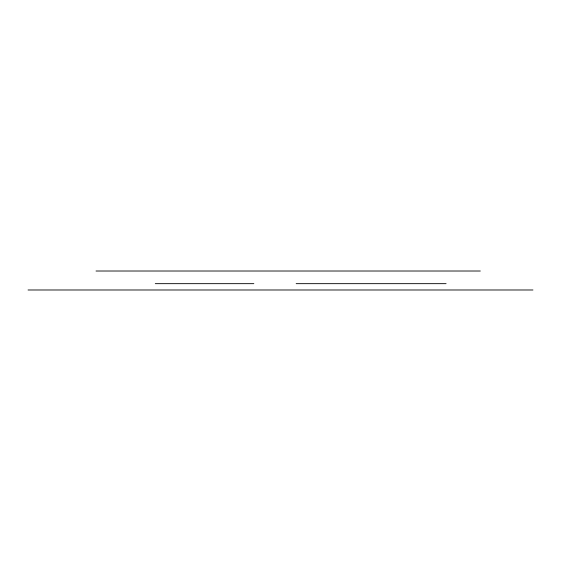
<?xml version="1.0" encoding="UTF-8"?>
<svg xmlns="http://www.w3.org/2000/svg" width="561" height="561" viewBox="0 0 561 561"><rect width="100%" height="100%" fill="white"/><g stroke="black" fill="none" stroke-linecap="round" stroke-linejoin="round"><path stroke-width="0.84" d="M96.029 271.012L480.314 271.012M155.285 283.663L253.838 283.663M296.159 283.663L446.086 283.663M28.05 289.988L532.95 289.988"/></g></svg>
